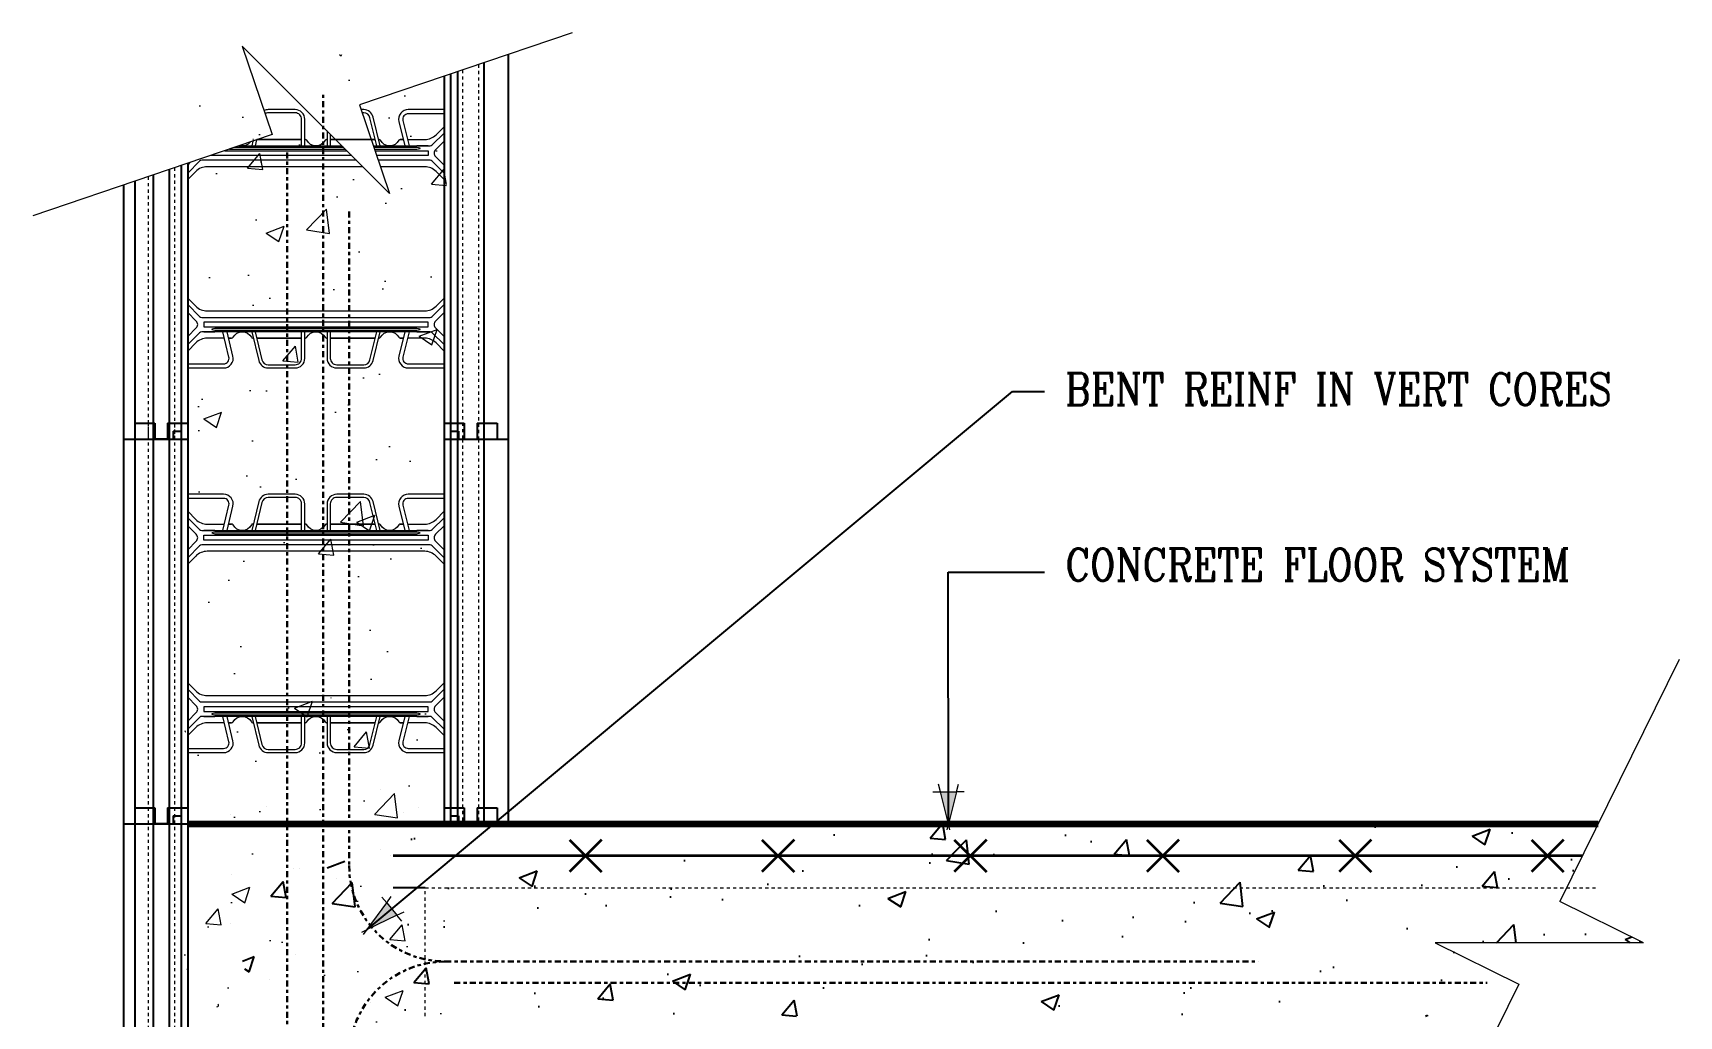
# Model space of a CAD drawing. Header units: inches. Extents: x -214.6 to -145.2, y 334.3 to 418.1.
# Drawn here: x -196.6 to -145.2, y 387.4 to 418.1 of the extents above; entities that cross this region are included whole.
import ezdxf

# ---------------------------------------------------------------- set-up
doc = ezdxf.new("R2010")
doc.units = ezdxf.units.IN
doc.header["$MEASUREMENT"] = 0
for name, pattern in [('CENTER', [2, 1.25, -0.25, 0.25, -0.25]), ('DASHED', [0.75, 0.5, -0.25]), ('DASHED2', [0.375, 0.25, -0.125]), ('HIDDEN', [0.375, 0.25, -0.125])]:
    doc.linetypes.add(name, pattern=pattern)
for name, color, linetype, lineweight in [('A2 Hatch', 8, 'Continuous', 9), ('A4 medium', 7, 'Continuous', 35), ('DETAILS', 7, 'Continuous', 13), ('DIM', 3, 'Continuous', 13), ('GRADE', 5, 'Continuous', 100), ('REBAR', 2, 'CENTER', 30)]:
    doc.layers.add(name, color=color, linetype=linetype, lineweight=lineweight)
doc.styles.add('ARCTEXT', font='arctext.shx', dxfattribs={"width": 0.85})
doc.styles.add('RomanC', font='romanc.shx', dxfattribs={"width": 0.85, "height": 5})
doc.dimstyles.new('ARCTEXT1-4', dxfattribs={"dimtxt": 4, "dimasz": 2, "dimexe": 2, "dimexo": 2, "dimgap": 2, "dimtad": 1, "dimdec": 4, "dimzin": 3, "dimdsep": 46, "dimlunit": 4, "dimtxsty": 'ARCTEXT', "dimblk": 'ARCHTICK', "dimcen": 2, "dimaunit": 1, "dimadec": 0, "dimazin": 0, "dimtfac": 1, "dimtdec": 4, "dimtmove": 2, "dimatfit": 3, "dimldrblk": 'arrow', "dimfxl": 0, "dimtolj": 1, "dimtzin": 0, "dimarcsym": 0})
pattern_1 = [(50, (-3610.6835, 932.2014), (5.7380815, -0.502017), [0.6, -6.6]), (355, (-3610.6835, 932.2014), (-1.110011, 6.017537), [0.48, -5.28]), (100.45145, (-3610.2054, 932.1596), (4.628071, 5.51552), [0.509922, -5.609137]), (46.1842, (-3610.6835, 933.8014), (8.537928, -1.324152), [0.9, -9.9]), (96.63564, (-3609.972, 933.691), (7.477296, 7.792949), [0.764882, -8.413704]), (351.1842, (-3610.6835, 933.801), (7.477296, 7.792949), [0.72, -7.92]), (21, (-3609.8835, 933.4014), (4.7752564, -3.220951), [0.6, -6.6]), (326, (-3609.8835, 933.4014), (1.946523, 5.8012), [0.48, -5.28]), (71.45144, (-3609.4856, 933.133), (6.721779, 2.580249), [0.509922, -5.609137]), (37.5, (-3610.6835, 932.2014), (0.0972788, 2.6631508), [0, -5.216, 0, -5.36, 0, -5.3]), (7.5, (-3610.6835, 932.2014), (2.1045563, 3.1552937), [0, -3.056, 0, -5.096, 0, -2.02]), (327.5, (-3612.4675, 932.2014), (4.2705795, -0.180439), [0, -2, 0, -6.24, 0, -8.28]), (317.5, (-3613.2675, 932.2014), (4.6654894, 0.80084), [0, -2.6, 0, -4.144, 0, -5.88])]

# ---------------------------------------------------------------- blocks, each defined once
blk = doc.blocks.new('_ArchTick')
at = {"color": 0, "linetype": 'ByBlock', "const_width": 0.15}
blk.add_lwpolyline([(-0.5, -0.5), (0.5, 0.5)], dxfattribs=at)
blk = doc.blocks.new('arrow')
at = {"layer": 'DIM'}
blk.add_hatch(color=253, dxfattribs=at).paths.add_polyline_path([(-2, 0.5), (-2, -0.5), (0, 0)])
at = {"layer": 'DIM', "lineweight": 9}
for points in [[(-2, 0.98), (-2, 0.5), (-2.47, 0.62)], [(0.37, 0.09), (0, 0)], [(0.37, -0.09), (0, 0)], [(-2, -0.98), (-2, -0.5), (-2.47, -0.62)]]:
    blk.add_lwpolyline(points, dxfattribs=at)
at = {"layer": 'DIM', "lineweight": 15}
blk.add_lwpolyline([(0, 0), (-2, -0.5), (-2, 0.5), (0, 0)], dxfattribs=at)

msp = doc.modelspace()

# ---------------------------------------------------------------- hatches: boundary and pattern name
at = {"ltscale": 0.15}
h = msp.add_hatch(dxfattribs=at)
h.set_pattern_fill('AR-CONC', color=256, scale=0.8, style=0)
h.set_pattern_definition([(50, (-3954.574, 1085.3397), (5.7380815, -0.502017), [0.6, -6.6]), (355, (-3954.574, 1085.3397), (-1.110011, 6.017537), [0.48, -5.28]), (100.45145, (-3954.0957, 1085.298), (4.628071, 5.51552), [0.5099215, -5.609137]), (46.1842, (-3954.574, 1086.94), (8.537928, -1.324152), [0.9, -9.9]), (96.63564, (-3953.862, 1086.829), (7.477296, 7.792949), [0.764882, -8.413704]), (351.1842, (-3954.574, 1086.94), (7.477296, 7.792949), [0.72, -7.92]), (21, (-3953.774, 1086.5397), (4.7752564, -3.220951), [0.6, -6.6]), (326, (-3953.774, 1086.5397), (1.946523, 5.8012), [0.48, -5.28]), (71.45144, (-3953.376, 1086.2713), (6.721779, 2.580249), [0.5099215, -5.609137]), (37.5, (-3954.5739, 1085.3397), (0.0972788, 2.6631508), [0, -5.216, 0, -5.36, 0, -5.3]), (7.5, (-3954.574, 1085.3397), (2.1045563, 3.1552937), [0, -3.056, 0, -5.096, 0, -2.02]), (327.5, (-3956.3579, 1085.3397), (4.2705795, -0.180439), [0, -2, 0, -6.24, 0, -8.28]), (317.5, (-3957.158, 1085.3397), (4.6654894, 0.80084), [0, -2.6, 0, -4.144, 0, -5.88])])
h.paths.add_polyline_path([(-185.331, 393.412), (-147.755, 393.412), (-148.949, 390.991), (-146.336, 389.701), (-152.836, 389.701), (-150.222, 388.411), (-150.716, 387.412), (-185.331, 387.412)])
at = {"layer": 'A2 Hatch', "ltscale": 0.15}
h = msp.add_hatch(dxfattribs=at)
h.set_pattern_fill('AR-CONC', color=256, scale=0.8, style=0)
h.set_pattern_definition(pattern_1)
h.paths.add_polyline_path([(-183.669, 417.412), (-191.741, 417.412), (-191.865, 382.049), (-188.995, 383.022), (-189.931, 385.782), (-185.335, 381.186), (-186.271, 383.946), (-183.665, 384.83)])
h = msp.add_hatch(dxfattribs=at)
h.set_pattern_fill('AR-CONC', color=256, scale=0.8, style=0)
h.set_pattern_definition(pattern_1)
h.paths.add_polyline_path([(-183.669, 393.412), (-191.741, 393.412), (-191.865, 358.049), (-188.995, 359.022), (-189.931, 361.782), (-185.335, 357.186), (-186.271, 359.946), (-183.665, 360.83)])

# ---------------------------------------------------------------- linework, layer by layer
at = {"color": 1}
for p, q in [((-181.741, 417.412), (-181.741, 405.412)), ((-182.506, 417.152), (-182.506, 405.412)), ((-183.741, 416.733), (-183.741, 405.412)), ((-183.541, 416.801), (-183.541, 405.412)), ((-183.326, 416.874), (-183.326, 405.412)), ((-192.316, 413.825), (-192.316, 405.412)), ((-191.941, 413.952), (-191.941, 405.412)), ((-191.741, 414.02), (-191.741, 405.412)), ((-193.741, 413.342), (-193.741, 405.412)), ((-193.391, 413.461), (-193.391, 405.412)), ((-192.816, 413.656), (-192.816, 405.412)), ((-193.391, 405.912), (-192.766, 405.912)), ((-193.391, 405.912), (-193.391, 393.412)), ((-192.816, 405.912), (-192.816, 393.412)), ((-192.766, 405.912), (-192.766, 405.412)), ((-192.366, 405.912), (-192.366, 405.412)), ((-192.366, 405.912), (-191.741, 405.912)), ((-192.316, 405.912), (-192.316, 393.412)), ((-192.191, 405.662), (-192.191, 405.412)), ((-192.191, 405.662), (-191.941, 405.662)), ((-191.941, 405.662), (-191.941, 393.412)), ((-191.741, 405.912), (-191.741, 393.412)), ((-183.741, 405.912), (-183.741, 393.412)), ((-183.741, 405.912), (-183.116, 405.912)), ((-183.541, 405.662), (-183.541, 393.412)), ((-183.541, 405.662), (-183.291, 405.662)), ((-183.291, 405.662), (-183.291, 405.412)), ((-183.116, 405.912), (-183.116, 405.412)), ((-182.716, 405.912), (-182.716, 405.412)), ((-182.716, 405.912), (-182.091, 405.912)), ((-182.091, 405.912), (-182.091, 405.412)), ((-193.741, 405.412), (-191.741, 405.412)), ((-193.741, 405.412), (-193.741, 393.412)), ((-193.741, 405.412), (-192.191, 405.412)), ((-192.316, 405.412), (-192.816, 405.412)), ((-191.941, 405.412), (-191.741, 405.412)), ((-183.741, 405.412), (-181.741, 405.412)), ((-183.741, 405.412), (-183.541, 405.412)), ((-183.326, 405.412), (-181.741, 405.412)), ((-183.326, 405.412), (-183.326, 393.412)), ((-182.506, 405.412), (-182.506, 393.412)), ((-181.741, 405.412), (-181.741, 393.412)), ((-193.391, 393.912), (-192.766, 393.912)), ((-193.391, 393.912), (-192.766, 393.912)), ((-193.391, 393.912), (-193.391, 381.412)), ((-193.391, 393.912), (-192.766, 393.912)), ((-192.816, 393.912), (-192.816, 381.412)), ((-192.766, 393.912), (-192.766, 393.412)), ((-192.766, 393.912), (-192.766, 393.412)), ((-192.766, 393.912), (-192.766, 393.412)), ((-192.366, 393.912), (-192.366, 393.412)), ((-192.366, 393.912), (-191.741, 393.912)), ((-192.366, 393.912), (-192.366, 393.412)), ((-192.366, 393.912), (-191.741, 393.912)), ((-192.366, 393.912), (-192.366, 393.412)), ((-192.366, 393.912), (-191.741, 393.912)), ((-192.316, 393.912), (-192.316, 381.412)), ((-191.741, 393.912), (-191.741, 393.412)), ((-191.741, 393.912), (-191.741, 381.412)), ((-191.741, 393.912), (-191.741, 393.412)), ((-183.741, 393.912), (-183.741, 393.412)), ((-183.741, 393.912), (-183.116, 393.912)), ((-183.116, 393.912), (-183.116, 393.412)), ((-182.716, 393.912), (-182.716, 393.412)), ((-182.716, 393.912), (-182.091, 393.912)), ((-182.091, 393.912), (-182.091, 393.412)), ((-193.741, 393.412), (-191.741, 393.412)), ((-193.741, 393.412), (-191.741, 393.412)), ((-193.741, 393.412), (-192.191, 393.412)), ((-193.741, 393.412), (-193.741, 381.412)), ((-193.741, 393.412), (-192.191, 393.412)), ((-193.741, 393.412), (-191.741, 393.412)), ((-193.741, 393.412), (-191.741, 393.412)), ((-193.741, 393.412), (-192.191, 393.412)), ((-192.316, 393.412), (-192.816, 393.412)), ((-192.316, 393.412), (-192.816, 393.412)), ((-192.316, 393.412), (-192.816, 393.412)), ((-192.191, 393.662), (-192.191, 393.412)), ((-192.191, 393.662), (-191.941, 393.662)), ((-192.191, 393.662), (-192.191, 393.412)), ((-192.191, 393.662), (-191.941, 393.662)), ((-192.191, 393.662), (-192.191, 393.412)), ((-192.191, 393.662), (-191.941, 393.662)), ((-191.941, 393.662), (-191.941, 381.412)), ((-191.941, 393.412), (-191.741, 393.412)), ((-191.941, 393.412), (-191.741, 393.412)), ((-191.941, 393.412), (-191.741, 393.412)), ((-184.331, 393.412), (-182.414, 393.412)), ((-184.039, 393.412), (-184.331, 393.412)), ((-183.741, 393.412), (-183.541, 393.412)), ((-183.741, 393.412), (-181.741, 393.412)), ((-183.741, 393.412), (-183.541, 393.412)), ((-183.541, 393.662), (-183.291, 393.662)), ((-183.326, 393.412), (-181.741, 393.412)), ((-183.291, 393.662), (-183.291, 393.412)), ((-182.414, 393.412), (-182.706, 393.412))]:
    msp.add_line(p, q, dxfattribs=at)
at = {"color": 1, "linetype": 'HIDDEN', "ltscale": 0.02}
for p, q in [((-193.391, 405.912), (-192.766, 405.912)), ((-192.766, 405.912), (-192.766, 405.412)), ((-192.366, 405.912), (-192.366, 405.412)), ((-192.366, 405.912), (-191.741, 405.912)), ((-183.741, 405.912), (-183.116, 405.912)), ((-183.116, 405.912), (-183.116, 405.412)), ((-182.716, 405.912), (-182.716, 405.412)), ((-182.716, 405.912), (-182.091, 405.912)), ((-182.091, 405.912), (-182.091, 405.412)), ((-193.391, 393.912), (-192.766, 393.912)), ((-193.391, 393.912), (-193.391, 393.412)), ((-193.391, 393.912), (-192.766, 393.912)), ((-193.391, 393.912), (-192.766, 393.912)), ((-193.391, 393.912), (-193.391, 393.412)), ((-193.391, 393.912), (-192.766, 393.912)), ((-192.766, 393.912), (-192.766, 393.412)), ((-192.766, 393.912), (-192.766, 393.412)), ((-192.766, 393.912), (-192.766, 393.412)), ((-192.766, 393.912), (-192.766, 393.412)), ((-192.366, 393.912), (-192.366, 393.412)), ((-192.366, 393.912), (-191.741, 393.912)), ((-192.366, 393.912), (-192.366, 393.412)), ((-192.366, 393.912), (-191.741, 393.912)), ((-192.366, 393.912), (-192.366, 393.412)), ((-192.366, 393.912), (-191.741, 393.912)), ((-192.366, 393.912), (-192.366, 393.412)), ((-192.366, 393.912), (-191.741, 393.912)), ((-183.741, 393.912), (-183.116, 393.912)), ((-183.116, 393.912), (-183.116, 393.412)), ((-182.716, 393.912), (-182.716, 393.412)), ((-182.716, 393.912), (-182.091, 393.912)), ((-182.091, 393.912), (-182.091, 393.412))]:
    msp.add_line(p, q, dxfattribs=at)
at = {"ltscale": 0.15}
for p, q in [((-192.766, 405.412), (-192.366, 405.412)), ((-185.74, 394.487), (-185.74, 394.487)), ((-189.291, 393.955), (-189.291, 393.955)), ((-184.55, 393.914), (-184.55, 393.914)), ((-192.766, 393.412), (-192.366, 393.412)), ((-192.766, 393.412), (-192.366, 393.412)), ((-192.766, 393.412), (-192.366, 393.412)), ((-190.406, 393.686), (-190.406, 393.686)), ((-189.741, 393.412), (-188.741, 393.412)), ((-188.657, 393.351), (-188.657, 393.351)), ((-185.02, 393.774), (-185.02, 393.774)), ((-187.396, 392.035), (-186.836, 392.25)), ((-185.717, 392.618), (-185.717, 392.618)), ((-185.717, 392.618), (-185.717, 392.618)), ((-185.418, 392.412), (-185.418, 392.412)), ((-185.418, 392.412), (-185.418, 392.412)), ((-190.382, 391.817), (-190.382, 391.817)), ((-190.382, 391.817), (-190.382, 391.817)), ((-188.448, 392.013), (-188.448, 392.013)), ((-188.448, 392.013), (-188.448, 392.013)), ((-188.268, 392.004), (-188.268, 392.004)), ((-188.268, 392.004), (-188.268, 392.004)), ((-190.115, 391.306), (-190.115, 391.306)), ((-190.115, 391.306), (-190.115, 391.306)), ((-189.148, 391.153), (-188.762, 391.613)), ((-189.148, 391.153), (-188.762, 391.613)), ((-188.67, 391.111), (-188.762, 391.613)), ((-188.67, 391.111), (-188.762, 391.613)), ((-187.231, 390.928), (-186.608, 391.577)), ((-187.085, 391.705), (-187.085, 391.705)), ((-187.085, 391.705), (-187.085, 391.705)), ((-186.52, 390.818), (-186.608, 391.578)), ((-184.331, 391.412), (-185.331, 391.412)), ((-189.148, 391.153), (-188.67, 391.111)), ((-187.231, 390.928), (-186.52, 390.817)), ((-190.412, 390.29), (-190.412, 390.29)), ((-186.141, 390.109), (-186.141, 390.109)), ((-190.035, 389.13), (-189.665, 389.272)), ((-189.827, 388.788), (-189.665, 389.272)), ((-188.365, 389.34), (-188.365, 389.34)), ((-189.964, 388.881), (-189.827, 388.788)), ((-189.189, 388.55), (-189.189, 388.55)), ((-186.047, 387.844), (-186.047, 387.844))]:
    msp.add_line(p, q, dxfattribs=at)
at = {"color": 253, "linetype": 'HIDDEN'}
for p, q in [((-184.039, 393.412), (-184.331, 393.412)), ((-182.414, 393.412), (-182.706, 393.412))]:
    msp.add_line(p, q, dxfattribs=at)
at = {"layer": 'A2 Hatch', "linetype": 'DASHED2', "ltscale": 0.15}
for p, q in [((-183.166, 416.928), (-183.166, 405.412)), ((-182.666, 417.098), (-182.666, 405.412)), ((-192.156, 413.88), (-192.156, 405.412)), ((-192.976, 413.601), (-192.976, 405.412)), ((-192.976, 405.912), (-192.976, 393.412)), ((-192.156, 405.912), (-192.156, 393.412)), ((-183.166, 405.412), (-183.166, 393.412)), ((-182.666, 405.412), (-182.666, 393.412)), ((-192.976, 393.912), (-192.976, 381.412)), ((-192.156, 393.912), (-192.156, 381.412))]:
    msp.add_line(p, q, dxfattribs=at)
at = {"layer": 'A2 Hatch', "linetype": 'DASHED', "ltscale": 0.15}
for p, q in [((-184.331, 387.412), (-184.331, 391.412)), ((-184.331, 391.412), (-147.755, 391.412))]:
    msp.add_line(p, q, dxfattribs=at)
at = {"layer": 'A4 medium', "ltscale": 0.15}
for p, q in [((-179.831, 392.912), (-178.831, 391.912)), ((-178.831, 392.912), (-179.831, 391.912)), ((-173.831, 392.912), (-172.831, 391.912)), ((-172.831, 392.912), (-173.831, 391.912)), ((-167.831, 392.912), (-166.831, 391.912)), ((-166.831, 392.912), (-167.831, 391.912)), ((-161.831, 392.912), (-160.831, 391.912)), ((-160.831, 392.912), (-161.831, 391.912)), ((-155.831, 392.912), (-154.831, 391.912)), ((-154.831, 392.912), (-155.831, 391.912)), ((-149.831, 392.912), (-148.831, 391.912)), ((-148.831, 392.912), (-149.831, 391.912)), ((-179.331, 392.412), (-185.331, 392.412)), ((-173.331, 392.412), (-179.331, 392.412)), ((-179.331, 392.412), (-179.331, 392.412)), ((-167.331, 392.412), (-173.331, 392.412)), ((-173.331, 392.412), (-173.331, 392.412)), ((-161.331, 392.412), (-167.331, 392.412)), ((-167.331, 392.412), (-167.331, 392.412)), ((-155.331, 392.412), (-161.331, 392.412)), ((-161.331, 392.412), (-161.331, 392.412)), ((-149.331, 392.412), (-155.331, 392.412)), ((-155.331, 392.412), (-155.331, 392.412)), ((-148.248, 392.412), (-149.331, 392.412)), ((-149.331, 392.412), (-149.331, 392.412))]:
    msp.add_line(p, q, dxfattribs=at)
at = {"layer": 'DETAILS', "color": 6, "lineweight": 20}
for points in [[(-188.089, 414.562), (-188.089, 415.392, 0.414214), (-188.389, 415.692), (-189.231, 415.692, 0.108366), (-189.357, 415.664, 0.108366)], [(-188.189, 414.562), (-188.189, 415.392, 0.414214), (-188.389, 415.592), (-189.231, 415.592, 0.121733), (-189.325, 415.569, 0.121733)], [(-185.742, 414.562), (-185.959, 415.462, 0.346495), (-186.25, 415.692), (-186.329, 415.692)], [(-185.844, 414.562), (-186.056, 415.439, 0.346495), (-186.25, 415.592), (-186.295, 415.592)], [(-183.741, 415.692), (-184.862, 415.692, 0.485338), (-185.153, 415.321), (-184.97, 414.562)], [(-183.741, 415.562), (-184.862, 415.562, 0.485338), (-185.027, 415.352), (-184.836, 414.562), (-184.24, 414.562), (-184.49, 414.562), (-184.59, 414.562)], [(-185.946, 414.562), (-184.182, 414.562, 0.198912), (-184.111, 414.591), (-183.741, 414.961)], [(-184.885, 414.762), (-184.347, 414.762, 0.198912), (-183.994, 414.908), (-183.741, 415.161)], [(-190.144, 414.562), (-187.741, 414.562, -0.279322), (-188.027, 414.735, 0.279322), (-188.071, 414.762)], [(-189.789, 414.682, -0.291642), (-190.117, 414.571)], [(-187.411, 414.762, 0.279322), (-187.455, 414.735, -0.279322), (-187.741, 414.562), (-186.926, 414.562)], [(-185.912, 414.462), (-184.59, 414.462), (-184.493, 414.484, 0.780776), (-184.493, 414.49), (-184.59, 414.512), (-185.929, 414.512)], [(-185.111, 414.762), (-185.018, 414.762), (-185.111, 414.762, 0.279322), (-185.156, 414.735, -0.605918), (-185.727, 414.735, 0.279322), (-185.772, 414.762)], [(-183.741, 414.711), (-184.009, 414.443, 0.414214), (-184.009, 414.231), (-183.741, 413.962)], [(-186.476, 414.112), (-187.741, 414.112), (-191.3, 414.112, 0.198912), (-191.371, 414.082), (-191.741, 413.712)], [(-186.276, 413.912), (-187.741, 413.912), (-191.134, 413.912, 0.198912), (-191.488, 413.765), (-191.741, 413.512)], [(-183.741, 413.712), (-184.111, 414.082, 0.198912), (-184.182, 414.112), (-185.793, 414.112)], [(-183.741, 413.512), (-183.994, 413.765, 0.198912), (-184.347, 413.912), (-185.725, 413.912)], [(-191.741, 409.811), (-191.488, 409.558, 0.198912), (-191.134, 409.412), (-187.741, 409.412), (-184.347, 409.412, 0.198912), (-183.994, 409.558), (-183.741, 409.811)], [(-191.741, 409.611), (-191.371, 409.241, 0.198912), (-191.3, 409.212), (-187.741, 409.212), (-184.182, 409.212, 0.198912), (-184.111, 409.241), (-183.741, 409.611)], [(-191.741, 408.612), (-191.473, 408.881, 0.414214), (-191.473, 409.093), (-191.741, 409.361)], [(-183.741, 409.361), (-184.009, 409.093, 0.414214), (-184.009, 408.881), (-183.741, 408.612)], [(-188.071, 408.562, 0.279322), (-188.027, 408.589, -0.279322), (-187.741, 408.762), (-191.3, 408.762, 0.198912), (-191.371, 408.732), (-191.741, 408.362)], [(-191.741, 407.762), (-190.62, 407.762, 0.485338), (-190.455, 407.972), (-190.645, 408.762), (-191.242, 408.762), (-190.992, 408.762), (-190.892, 408.762)], [(-191.741, 407.632), (-190.62, 407.632, 0.485338), (-190.329, 408.002), (-190.512, 408.762)], [(-190.37, 408.562), (-190.463, 408.562), (-190.37, 408.562, 0.279322), (-190.326, 408.589, -0.605918), (-189.754, 408.589, 0.279322), (-189.71, 408.562)], [(-189.74, 408.762), (-189.523, 407.861, 0.346495), (-189.231, 407.632), (-188.389, 407.632, 0.414214), (-188.089, 407.932), (-188.089, 408.762)], [(-189.637, 408.762), (-189.426, 407.885, 0.346495), (-189.231, 407.732), (-188.389, 407.732, 0.414214), (-188.189, 407.932), (-188.189, 408.762)], [(-183.741, 408.362), (-184.111, 408.732, 0.198912), (-184.182, 408.762), (-187.741, 408.762, -0.279322), (-187.455, 408.589, 0.279322), (-187.411, 408.562)], [(-187.393, 408.762), (-187.393, 407.932, 0.414214), (-187.093, 407.632), (-186.25, 407.632, 0.346495), (-185.959, 407.861), (-185.742, 408.762)], [(-187.293, 408.762), (-187.293, 407.932, 0.414214), (-187.093, 407.732), (-186.25, 407.732, 0.346495), (-186.056, 407.885), (-185.844, 408.762)], [(-185.772, 408.562, 0.279322), (-185.727, 408.589, -0.605918), (-185.156, 408.589, 0.279322), (-185.111, 408.562), (-185.018, 408.562), (-185.111, 408.562)], [(-184.97, 408.762), (-185.153, 408.002, 0.485338), (-184.862, 407.632), (-183.741, 407.632)], [(-184.59, 408.762), (-184.49, 408.762), (-184.24, 408.762), (-184.836, 408.762), (-185.027, 407.972, 0.485338), (-184.862, 407.762), (-183.741, 407.762)], [(-190.597, 408.562), (-191.134, 408.562, 0.198912), (-191.488, 408.415), (-191.741, 408.162)], [(-183.741, 408.162), (-183.994, 408.415, 0.198912), (-184.347, 408.562), (-184.885, 408.562)], [(-190.512, 402.562), (-190.329, 403.321, 0.485338), (-190.62, 403.692), (-191.741, 403.692)], [(-190.892, 402.562), (-190.992, 402.562), (-191.242, 402.562), (-190.645, 402.562), (-190.455, 403.352, 0.485338), (-190.62, 403.562), (-191.741, 403.562)], [(-188.089, 402.562), (-188.089, 403.392, 0.414214), (-188.389, 403.692), (-189.231, 403.692, 0.346495), (-189.523, 403.462), (-189.74, 402.562)], [(-188.189, 402.562), (-188.189, 403.392, 0.414214), (-188.389, 403.592), (-189.231, 403.592, 0.346495), (-189.426, 403.439), (-189.637, 402.562)], [(-185.742, 402.562), (-185.959, 403.462, 0.346495), (-186.25, 403.692), (-187.093, 403.692, 0.414214), (-187.393, 403.392), (-187.393, 402.562)], [(-185.844, 402.562), (-186.056, 403.439, 0.346495), (-186.25, 403.592), (-187.093, 403.592, 0.414214), (-187.293, 403.392), (-187.293, 402.562)], [(-183.741, 403.692), (-184.862, 403.692, 0.485338), (-185.153, 403.321), (-184.97, 402.562)], [(-183.741, 403.562), (-184.862, 403.562, 0.485338), (-185.027, 403.352), (-184.836, 402.562), (-184.24, 402.562), (-184.49, 402.562), (-184.59, 402.562)], [(-191.741, 403.161), (-191.488, 402.908, 0.198912), (-191.134, 402.762), (-190.597, 402.762)], [(-184.885, 402.762), (-184.347, 402.762, 0.198912), (-183.994, 402.908), (-183.741, 403.161)], [(-191.741, 402.961), (-191.371, 402.591, 0.198912), (-191.3, 402.562), (-187.741, 402.562, -0.279322), (-188.027, 402.735, 0.279322), (-188.071, 402.762)], [(-191.741, 401.962), (-191.473, 402.231, 0.414214), (-191.473, 402.443), (-191.741, 402.711)], [(-189.71, 402.762, 0.279322), (-189.754, 402.735, -0.605918), (-190.326, 402.735, 0.279322), (-190.37, 402.762), (-190.463, 402.762), (-190.37, 402.762)], [(-187.411, 402.762, 0.279322), (-187.455, 402.735, -0.279322), (-187.741, 402.562), (-184.182, 402.562, 0.198912), (-184.111, 402.591), (-183.741, 402.961)], [(-185.111, 402.762), (-185.018, 402.762), (-185.111, 402.762, 0.279322), (-185.156, 402.735, -0.605918), (-185.727, 402.735, 0.279322), (-185.772, 402.762)], [(-183.741, 402.711), (-184.009, 402.443, 0.414214), (-184.009, 402.231), (-183.741, 401.962)], [(-183.741, 401.712), (-184.111, 402.082, 0.198912), (-184.182, 402.112), (-187.741, 402.112), (-191.3, 402.112, 0.198912), (-191.371, 402.082), (-191.741, 401.712)], [(-183.741, 401.512), (-183.994, 401.765, 0.198912), (-184.347, 401.912), (-187.741, 401.912), (-191.134, 401.912, 0.198912), (-191.488, 401.765), (-191.741, 401.512)], [(-191.741, 397.811), (-191.488, 397.558, 0.198912), (-191.134, 397.412), (-187.741, 397.412), (-184.347, 397.412, 0.198912), (-183.994, 397.558), (-183.741, 397.811)], [(-191.741, 397.611), (-191.371, 397.241, 0.198912), (-191.3, 397.212), (-187.741, 397.212), (-184.182, 397.212, 0.198912), (-184.111, 397.241), (-183.741, 397.611)], [(-191.741, 396.612), (-191.473, 396.881, 0.414214), (-191.473, 397.093), (-191.741, 397.361)], [(-183.741, 397.361), (-184.009, 397.093, 0.414214), (-184.009, 396.881), (-183.741, 396.612)], [(-188.071, 396.562, 0.279322), (-188.027, 396.589, -0.279322), (-187.741, 396.762), (-191.3, 396.762, 0.198912), (-191.371, 396.732), (-191.741, 396.362)], [(-191.741, 395.762), (-190.62, 395.762, 0.485338), (-190.455, 395.972), (-190.645, 396.762), (-191.242, 396.762), (-190.992, 396.762), (-190.892, 396.762)], [(-191.741, 395.632), (-190.62, 395.632, 0.485338), (-190.329, 396.002), (-190.512, 396.762)], [(-190.597, 396.562), (-191.134, 396.562, 0.198912), (-191.488, 396.415), (-191.741, 396.162)], [(-190.37, 396.562), (-190.463, 396.562), (-190.37, 396.562, 0.279322), (-190.326, 396.589, -0.605918), (-189.754, 396.589, 0.279322), (-189.71, 396.562)], [(-189.74, 396.762), (-189.523, 395.861, 0.346495), (-189.231, 395.632), (-188.389, 395.632, 0.414214), (-188.089, 395.932), (-188.089, 396.762)], [(-189.637, 396.762), (-189.426, 395.885, 0.346495), (-189.231, 395.732), (-188.389, 395.732, 0.414214), (-188.189, 395.932), (-188.189, 396.762)], [(-183.741, 396.362), (-184.111, 396.732, 0.198912), (-184.182, 396.762), (-187.741, 396.762, -0.279322), (-187.455, 396.589, 0.279322), (-187.411, 396.562)], [(-187.393, 396.762), (-187.393, 395.932, 0.414214), (-187.093, 395.632), (-186.25, 395.632, 0.346495), (-185.959, 395.861), (-185.742, 396.762)], [(-187.293, 396.762), (-187.293, 395.932, 0.414214), (-187.093, 395.732), (-186.25, 395.732, 0.346495), (-186.056, 395.885), (-185.844, 396.762)], [(-185.772, 396.562, 0.279322), (-185.727, 396.589, -0.605918), (-185.156, 396.589, 0.279322), (-185.111, 396.562), (-185.018, 396.562), (-185.111, 396.562)], [(-184.97, 396.762), (-185.153, 396.002, 0.485338), (-184.862, 395.632), (-183.741, 395.632)], [(-184.59, 396.762), (-184.49, 396.762), (-184.24, 396.762), (-184.836, 396.762), (-185.027, 395.972, 0.485338), (-184.862, 395.762), (-183.741, 395.762)], [(-183.741, 396.162), (-183.994, 396.415, 0.198912), (-184.347, 396.562), (-184.885, 396.562)]]:
    msp.add_lwpolyline(points, format="xyb", dxfattribs=at)
for points in [[(-187.393, 415.029), (-187.393, 414.562)], [(-187.293, 414.929), (-187.293, 414.562)], [(-190.587, 414.412), (-187.741, 414.412), (-186.776, 414.412)], [(-190.439, 414.462), (-187.741, 414.462), (-186.826, 414.462)], [(-186.876, 414.512), (-187.741, 414.512), (-190.292, 414.512)], [(-189.704, 414.711), (-189.74, 414.562)], [(-189.592, 414.749), (-189.637, 414.562)], [(-185.895, 414.412), (-184.24, 414.412), (-184.24, 414.262), (-185.844, 414.262)], [(-191.741, 413.962), (-191.653, 414.05)], [(-186.626, 414.262), (-187.741, 414.262), (-191.029, 414.262)]]:
    msp.add_lwpolyline(points, dxfattribs=at)
for points in [[(-189.692, 414.762), (-189.71, 414.762)], [(-188.189, 414.762), (-189.589, 414.762)], [(-188.089, 414.762), (-188.071, 414.762)], [(-187.393, 414.762), (-187.411, 414.762)], [(-187.293, 414.762), (-185.893, 414.762)], [(-185.79, 414.762), (-185.772, 414.762)], [(-187.741, 408.912), (-184.24, 408.912), (-184.24, 409.062), (-187.741, 409.062), (-191.242, 409.062), (-191.242, 408.912)], [(-189.692, 408.562), (-189.71, 408.562)], [(-188.189, 408.562), (-189.589, 408.562)], [(-188.089, 408.562), (-188.071, 408.562)], [(-187.393, 408.562), (-187.411, 408.562)], [(-187.293, 408.562), (-185.893, 408.562)], [(-185.79, 408.562), (-185.772, 408.562)], [(-189.692, 402.762), (-189.71, 402.762)], [(-188.189, 402.762), (-189.589, 402.762)], [(-188.089, 402.762), (-188.071, 402.762)], [(-187.393, 402.762), (-187.411, 402.762)], [(-187.293, 402.762), (-185.893, 402.762)], [(-185.79, 402.762), (-185.772, 402.762)], [(-187.741, 402.412), (-184.24, 402.412), (-184.24, 402.262), (-187.741, 402.262), (-191.242, 402.262), (-191.242, 402.412)], [(-187.741, 396.912), (-184.24, 396.912), (-184.24, 397.062), (-187.741, 397.062), (-191.242, 397.062), (-191.242, 396.912)], [(-187.28, 397.337), (-187.266, 397.337)], [(-189.692, 396.562), (-189.71, 396.562)], [(-188.189, 396.562), (-189.589, 396.562)], [(-188.089, 396.562), (-188.071, 396.562)], [(-187.393, 396.562), (-187.411, 396.562)], [(-187.293, 396.562), (-185.893, 396.562)], [(-185.79, 396.562), (-185.772, 396.562)]]:
    msp.add_lwpolyline(points, close=True, dxfattribs=at)
for points in [[(-187.741, 408.812), (-184.59, 408.812), (-184.493, 408.834, 0.780776), (-184.493, 408.84), (-184.59, 408.862), (-187.741, 408.862), (-190.892, 408.862), (-190.989, 408.84, 0.780776), (-190.989, 408.834), (-190.892, 408.812)], [(-187.741, 402.512), (-190.892, 402.512), (-190.989, 402.49, 0.780776), (-190.989, 402.484), (-190.892, 402.462), (-187.741, 402.462), (-184.59, 402.462), (-184.493, 402.484, 0.780776), (-184.493, 402.49), (-184.59, 402.512)], [(-187.741, 396.812), (-184.59, 396.812), (-184.493, 396.834, 0.780776), (-184.493, 396.84), (-184.59, 396.862), (-187.741, 396.862), (-190.892, 396.862), (-190.989, 396.84, 0.780776), (-190.989, 396.834), (-190.892, 396.812)]]:
    msp.add_lwpolyline(points, format="xyb", close=True, dxfattribs=at)
msp.add_arc((-190.832, 387.749), 0.051, 275.4544, 44.0323, dxfattribs=at)
at = {"layer": 'DIM'}
for p, q in [((-145.227, 398.533), (-148.949, 390.991)), ((-146.336, 389.701), (-148.949, 390.991)), ((-146.336, 389.701), (-152.836, 389.701)), ((-152.836, 389.701), (-150.222, 388.411)), ((-150.222, 388.411), (-153.617, 381.533))]:
    msp.add_line(p, q, dxfattribs=at)
msp.add_lwpolyline([(-179.752, 418.086), (-186.379, 415.839), (-185.443, 413.079), (-190.039, 417.675), (-189.103, 414.915), (-196.568, 412.383)], dxfattribs=at)
at = {"layer": 'GRADE', "ltscale": 0.15}
msp.add_line((-191.741, 393.412), (-147.755, 393.412), dxfattribs=at)
at = {"layer": 'REBAR', "ltscale": 0.15}
for p, q in [((-187.514, 359.22), (-187.514, 416.194)), ((-188.639, 414.359), (-188.639, 360.345)), ((-186.707, 412.514), (-186.707, 392.114)), ((-183.707, 389.114), (-158.35, 389.114)), ((-183.426, 388.449), (-151.209, 388.449))]:
    msp.add_line(p, q, dxfattribs=at)
for centre, start, end in [((-183.707, 392.114), 180, 270), ((-183.707, 386.114), 90, 180)]:
    msp.add_arc(centre, 3, start, end, dxfattribs=at)

# ---------------------------------------------------------------- texts
at = {"layer": 'DIM', "color": 3, "char_height": 1, "width": 22.68955, "attachment_point": 1, "style": 'RomanC'}
for s, insert in [('BENT REINF IN VERT CORES', (-164.377, 407.473)), ('CONCRETE FLOOR SYSTEM', (-164.366, 401.996))]:
    msp.add_mtext(s, dxfattribs=dict(at, insert=insert))

# ---------------------------------------------------------------- leaders
at = {"layer": 'DIM'}
for points in [[(-186.141, 390.109), (-166.02, 406.901), (-165.02, 406.901)], [(-168.013, 393.412), (-168.02, 401.259), (-165.02, 401.259)]]:
    msp.add_leader(points, dimstyle='ARCTEXT1-4', override={"dimasz": 0.5, "dimtad": 0}, dxfattribs=at)

doc.saveas('drawing.dxf')
